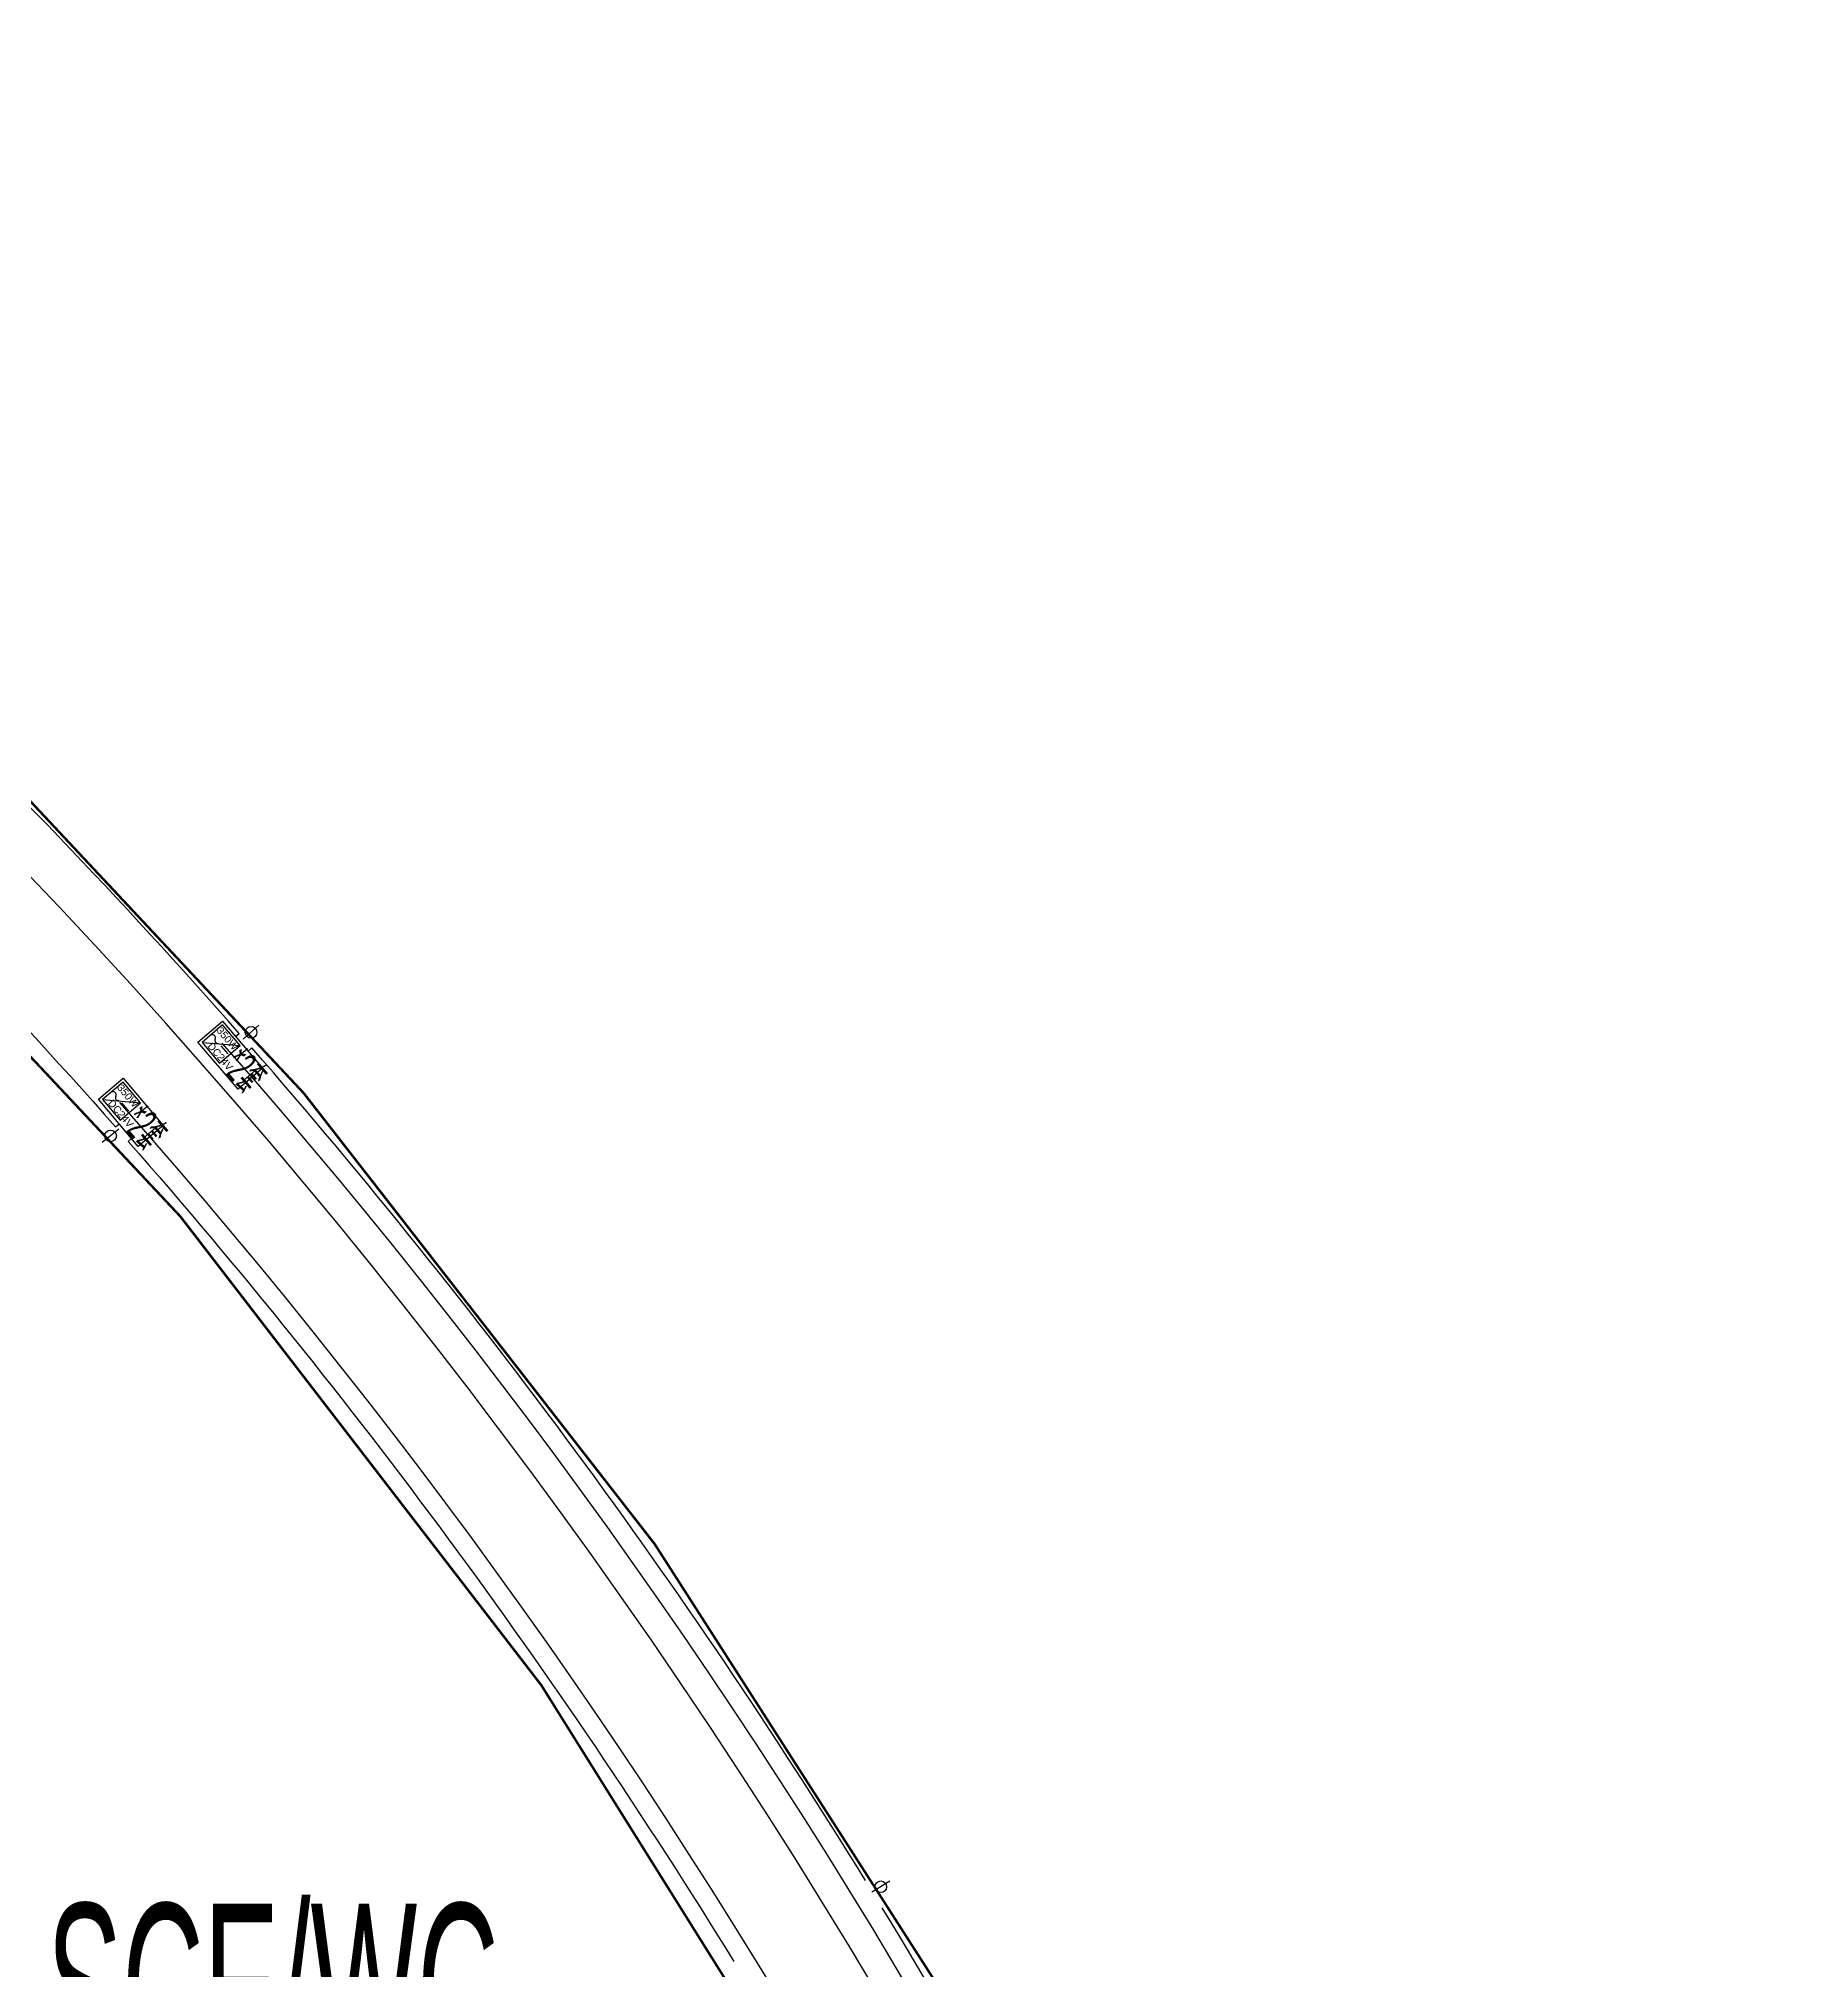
# Model space of a CAD drawing. Header units: inches. Extents: x -187843 to 1582678, y -554589 to 1835338.
# Drawn here: x 1509289 to 1545958, y -236443 to -196476 of the extents above; entities that cross this region are included whole.
import ezdxf
from ezdxf.lldxf.tags import DXFTag

# ---------------------------------------------------------------- set-up
doc = ezdxf.new("R2010")
doc.units = ezdxf.units.IN
doc.header["$MEASUREMENT"] = 0
doc.layers.get('0').update_dxf_attribs({"color": 253})
for name, color, linetype in [('0-LIGHT-TXT', 90, 'Continuous'), ('0-SL01', 1, 'Continuous'), ('0-开关电源', 3, 'Continuous'), ('LT-220V', 5, 'Continuous'), ('LT-24V', 4, 'Continuous')]:
    doc.layers.add(name, color=color, linetype=linetype)
doc.styles.add('SMDEI', font='smsim.shx', dxfattribs={"width": 0.75, "bigfont": 'smfs.shx'})
doc.styles.get("Standard").update_dxf_attribs({"font": 'arial.ttf'})
tags = doc.linetypes.add('SL01_LINE', pattern='A,0.3,-0.3,["SL01",Standard,S=0.2,R=-0.1,X=-0.1,Y=-0.1],-1.2', length=1.8).pattern_tags.tags
tags[6] = DXFTag(74, 10)

# ---------------------------------------------------------------- blocks, each defined once
blk = doc.blocks.new('LEDDR01')
at = {"layer": '0-开关电源'}
for p, q in [((-224, 0), (224, 448)), ((19, 205), (198, 205))]:
    blk.add_line(p, q, dxfattribs=at)
blk.add_lwpolyline([(-224, 0), (224, 0), (224, 448), (-224, 448)], close=True, dxfattribs=at)
for centre, start, end in [((-171, 187), 19.4712, 160.5288), ((-81, 219), 199.4712, 340.5288)]:
    blk.add_arc(centre, 47.5, start, end, dxfattribs=at)
at = {"color": 3}
for s, p in [('350W', (-219, 302)), ('DC24V', (-122, 21))]:
    blk.add_text(s, height=120, dxfattribs=at).set_placement(p)
blk = doc.blocks.new('分割')
at = {"layer": 'LT-220V'}
blk.add_lwpolyline([(-168, 141), (166, -144)], dxfattribs=at)
blk.add_circle((0, 0), 121, dxfattribs=at)

msp = doc.modelspace()

# ---------------------------------------------------------------- linework, layer by layer
at = {"layer": '0-LIGHT-TXT', "color": 7}
for points in [[(1513096, -216815), (1513928, -217787), (1513418, -218224), (1512586, -217252)], [(1511038, -217998), (1511866, -218973), (1511354, -219408), (1510526, -218432)]]:
    msp.add_lwpolyline(points, close=True, dxfattribs=at)
at = {"layer": '0-SL01', "linetype": 'SL01_LINE', "const_width": 50}
for points in [[(1545933, -294382, -0.200801), (1545587, -293692, 0.208142), (1497852, -201812, 0.208142)], [(1493918, -204810), (1494633, -203845, -0.353767), (1529133, -358703, -0.246324), (1523001, -363145, 0.410153)]]:
    msp.add_lwpolyline(points, format="xyb", dxfattribs=at)
at = {"layer": 'LT-220V'}
for points in [[(1511191, -327207), (1511544, -326931), (1511630, -322605), (1542982, -323509, 0.277279), (1494167, -200439), (1492640, -196476)], [(1513085, -217268, -0.228156), (1543311, -325147)], [(1511191, -327207), (1511346, -326832), (1511434, -322399), (1541199, -323258, 0.226036), (1510972, -218502, -0.226036)]]:
    msp.add_lwpolyline(points, format="xyb", dxfattribs=at)
at = {"layer": 'LT-24V', "color": 4}
for points in [[(1513367, -217131), (1513441, -217068, 0.042536), (1497563, -201836, -0.20281), (1497122, -201011)], [(1493758, -204691), (1494595, -203559, -0.0445), (1510882, -219004), (1510957, -218940)], [(1526413, -234604, 0.041395), (1513705, -217368), (1513627, -217435)], [(1511216, -219245), (1511146, -219304, -0.041826), (1523685, -236277)], [(1536174, -254330), (1536338, -254266, 0.041296), (1526760, -235171)]]:
    msp.add_lwpolyline(points, format="xyb", dxfattribs=at)

# ---------------------------------------------------------------- block references
at = {"layer": '0-开关电源', "color": 3, "xscale": 1.249999999999999, "yscale": 1.249999999999999, "zscale": 1.249999999999999}
for p, rotation in [((1512855, -217471), 310.5484084992493), ((1510794, -218652), 310.3177511973807)]:
    msp.add_blockref('LEDDR01', p, dxfattribs=dict(at, rotation=rotation))
at = {"layer": 'LT-220V'}
for p, rotation in [((1513689, -217047), 261.7975028379299), ((1510779, -219189), 258.5771705314269), ((1526728, -234734), 252.082611929576)]:
    msp.add_blockref('分割', p, dxfattribs=dict(at, rotation=rotation))

# ---------------------------------------------------------------- texts
at = {"layer": '0-LIGHT-TXT', "color": 7, "style": 'SMDEI', "width": 0.5}
for rotation, p in [(310.5484, (1513025, -217766)), (310.3178, (1510964, -218948))]:
    msp.add_text('*2套', height=700, rotation=rotation, dxfattribs=at).set_placement(p)
msp.add_text('WDZB-RYJY2*4 JDG20 SCE/WC', height=3500, dxfattribs=at).set_placement((1483711, -238582))

doc.saveas('drawing.dxf')
